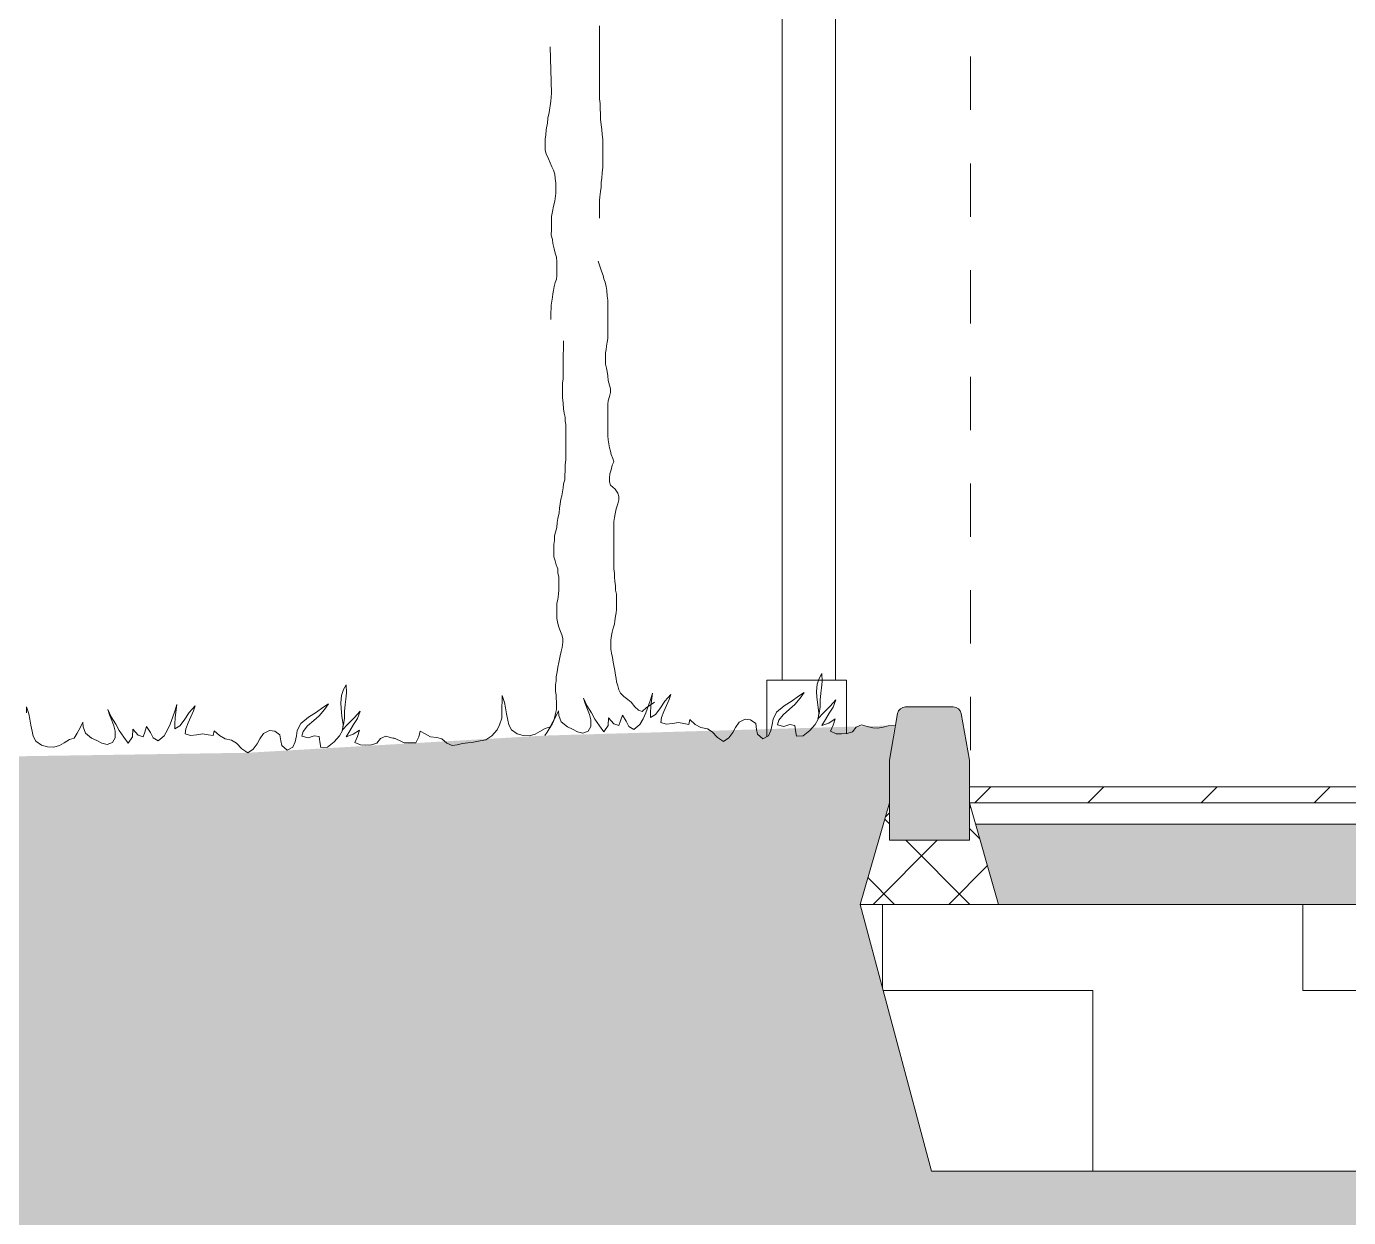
# Model space of a CAD drawing. Header units: millimetres. Extents: x -19 to 261, y -91 to 25.
# Drawn here: x 231.102 to 233.58, y -0.819 to 1.414 of the extents above; entities that cross this region are included whole.
import ezdxf

# ---------------------------------------------------------------- set-up
doc = ezdxf.new("R2010")
doc.units = ezdxf.units.MM
doc.linetypes.add('ALL_S14', pattern=[0.08, 0, -0.08])
doc.layers.add('XR$3$STANDARD_1', color=7, linetype='Continuous', lineweight=18, true_color=0x000000)

msp = doc.modelspace()

# ---------------------------------------------------------------- hatches: boundary and pattern name
at = {"layer": 'XR$3$STANDARD_1', "lineweight": 18, "true_color": 0x0000ff}
h = msp.add_hatch(dxfattribs=at)
h.set_pattern_fill('TRATTEGGIO_8', color=5, scale=0.1, style=0, pattern_type=2)
h.set_pattern_definition([(135, (0, 0), (-0.21213203, -0.21213203), [0.2, -0.1]), (135, (-0.10607, -0.10607), (-0.21213203, -0.21213203), [0.2, -0.1])])
h.paths.add_polyline_path([(211.4323, -4.5429), (212.7195, -5.1681), (215.7633, -4.6212), (223.563, -4.9303), (226.4166, -4.4547), (232.8609, -5.073), (238.8771, -4.3596), (247.3085, -4.5429), (251.7716, -2.2422), (251.7716, -0.0119), (245.3448, -0.0119), (245.3448, -0.2619), (245.4948, -0.2619), (245.4948, -0.4619), (245.1448, -0.4619), (245.1414, 0.0864), (244.4298, 0.0858), (244.4298, -0.0419), (244.4847, -0.2319), (244.3427, -0.7619), (241.7768, -0.7619), (241.6348, -0.2319), (241.6897, -0.0419), (241.6897, 0.0381), (241.6931, 0.0952), (241.5625, 0.049), (240.9666, 0.09), (240.5659, 0.0961), (240.3113, 0.0771), (240.0255, 0.0827), (240.0085, 0.097), (240.0192, 0.0381), (240.0192, -0.0419), (240.074, -0.2319), (239.9401, -0.7319), (237.8319, -0.7319), (237.1232, -3.3766), (235.6012, -3.3766), (234.8925, -0.7319), (232.7983, -0.7319), (232.6643, -0.2319), (232.7192, -0.0419), (232.7192, 0.0381), (232.7287, 0.1035), (232.0732, 0.0844), (231.5165, 0.0522), (231.0081, 0.0444), (230.427, 0.0444), (229.9186, 0.0522), (229.6379, 0.0665), (229.4756, 0.0836), (229.4797, 0.0381), (229.4797, -0.0419), (229.5346, -0.2319), (229.4274, -0.6319), (226.8432, -0.6319), (226.5873, -1.1919), (226.4744, -1.439), (225.4041, -1.439), (223.4772, -1.439), (223.297, -3.8676), (220.2437, -3.8676), (220.0479, -2.484), (218.0279, -2.484), (216.9132, -1.1919), (211.247, -1.1919), (211.247, 0.1381), (210.0394, 0.1381), (210.0394, -2.7919), (210.5394, -2.7919), (210.6394, -3.5619), (204.284, -3.5619), (204.284, -5.0572)], flags=0)
at = {"layer": 'XR$3$STANDARD_1', "lineweight": 18, "true_color": 0xff9f7f}
msp.add_hatch(color=21, dxfattribs=at).paths.add_polyline_path([(232.7192, 0.0381), (232.7192, -0.1119), (232.8692, -0.1119), (232.8692, -0.0419), (232.8692, -0.0119), (232.8692, 0.0381), (232.8537, 0.1257), (232.8536, 0.1265), (232.8534, 0.1273), (232.8531, 0.128), (232.8529, 0.1287), (232.8526, 0.1294), (232.8522, 0.1301), (232.8518, 0.1308), (232.8514, 0.1315), (232.851, 0.1321), (232.8505, 0.1327), (232.85, 0.1333), (232.8494, 0.1338), (232.8489, 0.1344), (232.8483, 0.1349), (232.8477, 0.1353), (232.847, 0.1358), (232.8464, 0.1362), (232.8457, 0.1365), (232.845, 0.1369), (232.8443, 0.1372), (232.8435, 0.1374), (232.8428, 0.1376), (232.842, 0.1378), (232.8413, 0.138), (232.8405, 0.1381), (232.8397, 0.1381), (232.8389, 0.1381), (232.7494, 0.1381), (232.7486, 0.1381), (232.7478, 0.1381), (232.7471, 0.138), (232.7463, 0.1378), (232.7455, 0.1376), (232.7448, 0.1374), (232.7441, 0.1372), (232.7434, 0.1369), (232.7427, 0.1365), (232.742, 0.1362), (232.7413, 0.1358), (232.7407, 0.1353), (232.74, 0.1349), (232.7394, 0.1344), (232.7389, 0.1338), (232.7383, 0.1333), (232.7378, 0.1327), (232.7374, 0.1321), (232.7369, 0.1315), (232.7365, 0.1308), (232.7361, 0.1301), (232.7358, 0.1294), (232.7355, 0.1287), (232.7352, 0.128), (232.735, 0.1273), (232.7348, 0.1265), (232.7346, 0.1257)], flags=0)
at = {"layer": 'XR$3$STANDARD_1', "lineweight": 5, "true_color": 0x0000ff}
h = msp.add_hatch(dxfattribs=at)
h.set_pattern_fill('TRATTEGGIO_16', color=5, scale=0.1, style=0, pattern_type=2)
h.set_pattern_definition([(45, (0, 0), (-0.21213203, 0.21213203), []), (45, (-0.10607, 0.10607), (-0.21213203, 0.21213203), [])])
h.paths.add_polyline_path([(232.8692, -0.0119), (232.8692, -0.0419), (239.8692, -0.0419), (239.8692, -0.0119)], flags=0)
h = msp.add_hatch(dxfattribs=at)
h.set_pattern_fill('TRATTEGGIO_150', color=5, scale=0.1, style=0, pattern_type=2)
h.set_pattern_definition([(45, (0, 0), (-0.07071068, 0.07071068), []), (135, (0, 0), (-0.07071068, -0.07071068), [])])
h.paths.add_polyline_path([(232.6643, -0.2319), (232.924, -0.2319), (232.8692, -0.0419), (232.8692, -0.1119), (232.7192, -0.1119), (232.7192, -0.0419)], flags=0)
h = msp.add_hatch(dxfattribs=at)
h.set_pattern_fill('TRATTEGGIO_18', color=5, scale=0.1, style=0, pattern_type=2)
h.set_pattern_definition([(45, (0, 0), (-0.049497475, 0.049497475), [0.001, -0.001]), (45, (-0.02475, 0.02475), (-0.049497475, 0.049497475), [0.001, -0.001])])
h.paths.add_polyline_path([(232.8807, -0.0819), (232.924, -0.2319), (239.8143, -0.2319), (239.8576, -0.0819)], flags=0)
at = {"layer": 'XR$3$STANDARD_1', "lineweight": 18, "true_color": 0x000000}
h = msp.add_hatch(dxfattribs=at)
h.set_pattern_fill('RETINO', color=18, scale=0.39375, style=0, pattern_type=2)
h.set_pattern_definition([(0, (0.7875, 0.7875), (0.39375, 0.39375), [0.39375, -0.39375]), (90, (0.7875, 0.7875), (-0.39375, 0.39375), [0.39375, -0.39375])])
h.paths.add_polyline_path([(232.6643, -0.2319), (232.7983, -0.7319), (239.9401, -0.7319), (240.074, -0.2319)], flags=0)

# ---------------------------------------------------------------- linework, layer by layer
at = {"layer": 'XR$3$STANDARD_1', "color": 1, "linetype": 'ALL_S14', "lineweight": 18, "true_color": 0xff0000}
msp.add_line((232.8711, 5.157), (232.8711, -0.0119), dxfattribs=at)
at = {"layer": 'XR$3$STANDARD_1', "color": 5, "lineweight": 5, "true_color": 0x0000ff}
for p, q in [((232.6181, 0.1886), (232.6181, 2.1135)), ((232.5181, 0.1886), (232.5181, 1.9642)), ((232.4893, 0.1886), (232.639, 0.1886)), ((232.4893, 0.0822), (232.4893, 0.1886)), ((232.639, 0.1886), (232.639, 0.0884))]:
    msp.add_line(p, q, dxfattribs=at)
at = {"layer": 'XR$3$STANDARD_1', "color": 5, "lineweight": 18, "true_color": 0x0000ff}
for p, q in [((232.7192, 0.0381), (232.7346, 0.1257)), ((232.7494, 0.1381), (232.8389, 0.1381)), ((232.8692, 0.0381), (232.8537, 0.1257)), ((232.7192, -0.1119), (232.7192, 0.0381)), ((232.8692, -0.1119), (232.8692, 0.0381)), ((232.8692, -0.0119), (239.8692, -0.0119)), ((232.7192, -0.0419), (232.6643, -0.2319)), ((232.8692, -0.0419), (239.8692, -0.0419)), ((232.8692, -0.0419), (232.924, -0.2319)), ((232.8807, -0.0819), (239.8576, -0.0819)), ((232.7192, -0.1119), (232.8692, -0.1119)), ((232.6643, -0.2319), (240.074, -0.2319)), ((232.6643, -0.2319), (232.7983, -0.7319)), ((232.7983, -0.7319), (239.9401, -0.7319))]:
    msp.add_line(p, q, dxfattribs=at)
at = {"layer": 'XR$3$STANDARD_1', "color": 5, "lineweight": 5, "true_color": 0x0000ff}
for points in [[(232.1759, 1.4146), (232.1759, 1.4051), (232.1759, 1.3977), (232.1759, 1.3913), (232.1759, 1.3818), (232.1759, 1.3733), (232.1759, 1.3659), (232.1759, 1.3574), (232.1759, 1.351), (232.1759, 1.3436), (232.1759, 1.3351), (232.1759, 1.3277), (232.1759, 1.3182), (232.1758, 1.3086), (232.1758, 1.2991), (232.1758, 1.2895), (232.1758, 1.2779), (232.1769, 1.2694), (232.1769, 1.2599), (232.1779, 1.2493), (232.1779, 1.2397), (232.179, 1.2291), (232.18, 1.2206), (232.1811, 1.2111), (232.1821, 1.2015), (232.1821, 1.1931), (232.1821, 1.1856), (232.1821, 1.1782), (232.1821, 1.1708), (232.1821, 1.1623), (232.1821, 1.156), (232.1821, 1.1496), (232.181, 1.139), (232.18, 1.1295), (232.1789, 1.121), (232.1789, 1.1125), (232.1778, 1.104), (232.1768, 1.0945), (232.1757, 1.0871), (232.1757, 1.0797), (232.1757, 1.0733), (232.1757, 1.0669), (232.1757, 1.0606), (232.1757, 1.0542)], [(232.0837, 1.3755), (232.0857, 1.2885), (232.0847, 1.2737), (232.0815, 1.2525), (232.0793, 1.2419), (232.0783, 1.2324), (232.0761, 1.2207), (232.0751, 1.2101), (232.074, 1.2027), (232.074, 1.1953), (232.074, 1.1889), (232.074, 1.1815), (232.0761, 1.1751), (232.0803, 1.1656), (232.0835, 1.1582), (232.0867, 1.1507), (232.0899, 1.1444), (232.092, 1.137), (232.093, 1.1285), (232.0941, 1.12), (232.0941, 1.1115), (232.0941, 1.1009), (232.0919, 1.0861), (232.0898, 1.0765), (232.0877, 1.067), (232.0856, 1.0575), (232.0856, 1.049), (232.0856, 1.0405), (232.0856, 1.0331), (232.0855, 1.0225), (232.0877, 1.014), (232.0887, 1.0066), (232.0908, 0.997), (232.0929, 0.9886), (232.0951, 0.9811), (232.0961, 0.9726), (232.0961, 0.9663), (232.0961, 0.9599), (232.0961, 0.9525), (232.0961, 0.9461), (232.095, 0.9398), (232.0929, 0.9334), (232.0908, 0.926), (232.0897, 0.9186), (232.0886, 0.9122), (232.0876, 0.9059), (232.0865, 0.8985), (232.0855, 0.891), (232.0854, 0.8847), (232.0844, 0.8773), (232.0844, 0.8709), (232.0844, 0.8645)], [(232.1735, 0.9737), (232.1798, 0.9546), (232.183, 0.9471), (232.1841, 0.9408), (232.1862, 0.9344), (232.1883, 0.9259), (232.1894, 0.9185), (232.1904, 0.9079), (232.1915, 0.9005), (232.1914, 0.8899), (232.1914, 0.8814), (232.1914, 0.8729), (232.1914, 0.8645), (232.1914, 0.857), (232.1914, 0.8496), (232.1914, 0.8411), (232.1914, 0.8348), (232.1914, 0.8284), (232.1903, 0.8221), (232.1893, 0.8146), (232.1882, 0.8083), (232.1871, 0.8019), (232.1871, 0.7934), (232.1871, 0.7871), (232.1871, 0.7807), (232.1892, 0.7733), (232.1903, 0.7669), (232.1914, 0.7585), (232.1924, 0.75), (232.1945, 0.7415), (232.1966, 0.7341), (232.1966, 0.7277), (232.1945, 0.7203), (232.1924, 0.7118), (232.1913, 0.7055), (232.1913, 0.6991), (232.1913, 0.6927), (232.1913, 0.6843), (232.1913, 0.6768), (232.1913, 0.6673), (232.1913, 0.6609), (232.1913, 0.6535), (232.1913, 0.6461), (232.1923, 0.6387), (232.1934, 0.6313), (232.1944, 0.6238), (232.1966, 0.6175), (232.1976, 0.6111), (232.2008, 0.6037), (232.2029, 0.5973), (232.1997, 0.591), (232.1976, 0.5825), (232.1955, 0.5751), (232.1944, 0.5677), (232.1944, 0.5602), (232.1965, 0.5539), (232.205, 0.5465), (232.2103, 0.539), (232.2124, 0.5327), (232.2124, 0.5263), (232.2103, 0.5189), (232.2071, 0.5094), (232.205, 0.4998), (232.2039, 0.4935), (232.2028, 0.486), (232.2028, 0.4754), (232.2028, 0.468), (232.2028, 0.4606), (232.2028, 0.4521), (232.2028, 0.4436), (232.2028, 0.4373), (232.2028, 0.4309), (232.2028, 0.4246), (232.2028, 0.4171), (232.2028, 0.4108), (232.2028, 0.4034), (232.2028, 0.397), (232.2038, 0.3885), (232.2038, 0.3811), (232.2049, 0.3737), (232.2059, 0.3652), (232.2059, 0.3567), (232.208, 0.3493), (232.208, 0.3429), (232.208, 0.3344), (232.208, 0.327), (232.208, 0.3207), (232.2069, 0.3143), (232.2059, 0.308), (232.2048, 0.2995), (232.2037, 0.2931), (232.2016, 0.2857), (232.1995, 0.2783), (232.1984, 0.2719), (232.1974, 0.2634), (232.1974, 0.255), (232.1973, 0.2465), (232.1984, 0.2391), (232.2005, 0.2306), (232.2016, 0.2221), (232.2026, 0.2157), (232.2047, 0.2062), (232.2058, 0.1977), (232.2069, 0.1914), (232.2079, 0.185), (232.21, 0.1776), (232.2121, 0.1701), (232.2153, 0.1638), (232.2217, 0.1574), (232.2291, 0.1521), (232.2354, 0.1468), (232.2418, 0.1383), (232.2492, 0.132), (232.2556, 0.1298), (232.2641, 0.1372), (232.2725, 0.1425), (232.2789, 0.1468)], [(232.1087, 0.8242), (232.1076, 0.7829), (232.1076, 0.7765), (232.1076, 0.7691), (232.1076, 0.7617), (232.1076, 0.7522), (232.1065, 0.7458), (232.1065, 0.7363), (232.1065, 0.7278), (232.1065, 0.7182), (232.1076, 0.7076), (232.1086, 0.697), (232.1097, 0.6886), (232.1118, 0.6811), (232.1118, 0.6737), (232.1129, 0.6674), (232.1128, 0.661), (232.1128, 0.6546), (232.1128, 0.6472), (232.1128, 0.6387), (232.1128, 0.6292), (232.1128, 0.6197), (232.1128, 0.6112), (232.1128, 0.6016), (232.1117, 0.591), (232.1117, 0.5815), (232.1107, 0.572), (232.1107, 0.5635), (232.1085, 0.5561), (232.1075, 0.5486), (232.1064, 0.5412), (232.1053, 0.5338), (232.1032, 0.5274), (232.1021, 0.519), (232.1011, 0.5105), (232.1, 0.502), (232.0979, 0.4914), (232.0968, 0.484), (232.0958, 0.4744), (232.0936, 0.466), (232.0915, 0.4586), (232.0915, 0.4501), (232.0904, 0.4427), (232.0904, 0.4363), (232.0904, 0.4278), (232.0904, 0.4193), (232.0925, 0.4119), (232.0946, 0.4045), (232.0978, 0.3971), (232.0978, 0.3896), (232.0999, 0.3812), (232.0999, 0.3748), (232.0999, 0.3663), (232.0999, 0.3578), (232.0988, 0.3494), (232.0978, 0.3398), (232.0957, 0.3324), (232.0956, 0.325), (232.0956, 0.3165), (232.0956, 0.3101), (232.0956, 0.3038), (232.0977, 0.2942), (232.0999, 0.2879), (232.103, 0.2794), (232.1051, 0.273), (232.1073, 0.2667), (232.1073, 0.2593), (232.1062, 0.2497), (232.1041, 0.2423), (232.1019, 0.2338), (232.1009, 0.2275), (232.0998, 0.2211), (232.0977, 0.2126), (232.0966, 0.2041), (232.0945, 0.1946), (232.0945, 0.1872), (232.0934, 0.1798), (232.0934, 0.1734), (232.0934, 0.1671), (232.0945, 0.1607), (232.0945, 0.1543), (232.0955, 0.1469), (232.0955, 0.1405), (232.0955, 0.1331), (232.0934, 0.1257), (232.0923, 0.1194), (232.0902, 0.113), (232.087, 0.1056), (232.0817, 0.0971), (232.0775, 0.0907), (232.0732, 0.0844)], [(231.7886, 0.0797), (231.791, 0.0797), (231.8007, 0.0751), (231.8098, 0.071), (231.8217, 0.071), (231.8314, 0.071), (231.8371, 0.0823), (231.84, 0.0926), (231.8491, 0.0874), (231.8593, 0.0822), (231.8707, 0.0811), (231.8804, 0.0782), (231.89, 0.0702), (231.8997, 0.0656), (231.9094, 0.0673), (231.9191, 0.0695), (231.9293, 0.0706), (231.9396, 0.0723), (231.9521, 0.0745), (231.9629, 0.0767), (231.9743, 0.0841), (231.9841, 0.0955), (231.9886, 0.1045), (231.9927, 0.1171), (231.9927, 0.1279), (231.9928, 0.1381), (231.9934, 0.1484), (231.9934, 0.1597), (231.9979, 0.1466), (231.9996, 0.1364), (232.0018, 0.125), (232.0041, 0.1136), (232.0057, 0.1045), (232.0108, 0.0954), (232.0216, 0.0879), (232.033, 0.0845), (232.0449, 0.0838), (232.0552, 0.0872), (232.0643, 0.0923), (232.074, 0.098), (232.0831, 0.1008), (232.0883, 0.1099), (232.0946, 0.1212), (232.0992, 0.1309), (232.0997, 0.1218), (232.1042, 0.1104), (232.1156, 0.1007), (232.1253, 0.0966), (232.1349, 0.0915), (232.1446, 0.0892), (232.1548, 0.0925), (232.1594, 0.1016), (232.1595, 0.1142), (232.1572, 0.1238), (232.1533, 0.1335), (232.1488, 0.1444), (232.146, 0.1546), (232.1522, 0.1409), (232.1607, 0.1272), (232.1674, 0.1153), (232.1759, 0.1027), (232.1839, 0.0913), (232.1919, 0.1032), (232.1925, 0.1175), (232.2027, 0.1066), (232.2124, 0.1031), (232.2153, 0.1122), (232.2187, 0.1225), (232.2261, 0.1116), (232.2306, 0.1014), (232.2402, 0.0956), (232.2517, 0.1053), (232.258, 0.1161), (232.2626, 0.1269), (232.2677, 0.1405), (232.2712, 0.1513), (232.2752, 0.1638), (232.2735, 0.1496), (232.2723, 0.1388), (232.2717, 0.1274), (232.2716, 0.1183), (232.2808, 0.124), (232.2888, 0.1347), (232.2985, 0.1489), (232.3094, 0.1614), (232.3065, 0.1518), (232.3013, 0.141), (232.2967, 0.1296), (232.2921, 0.1182), (232.291, 0.1091), (232.3006, 0.1057), (232.3126, 0.1073), (232.324, 0.109), (232.3342, 0.1073), (232.3433, 0.1055), (232.3451, 0.1146), (232.3553, 0.1055), (232.3661, 0.0997), (232.378, 0.0968), (232.3871, 0.0917), (232.3973, 0.0808), (232.4081, 0.0734), (232.4184, 0.0802), (232.4258, 0.0904), (232.431, 0.0995), (232.4378, 0.1097), (232.4487, 0.1154), (232.4589, 0.1142), (232.4686, 0.1068), (232.4702, 0.0959), (232.4719, 0.0868), (232.4821, 0.0782), (232.4924, 0.0839), (232.497, 0.0941), (232.4993, 0.1049), (232.5011, 0.1152), (232.5079, 0.1282), (232.5222, 0.1401), (232.5371, 0.1498), (232.549, 0.1583), (232.5593, 0.1651), (232.5519, 0.1543), (232.5422, 0.1429), (232.5319, 0.1338), (232.5199, 0.1236), (232.5119, 0.1134), (232.5096, 0.1043), (232.5215, 0.1014), (232.5329, 0.1054), (232.542, 0.1036), (232.5431, 0.094), (232.5453, 0.0831), (232.5579, 0.0837), (232.5704, 0.0939), (232.5802, 0.1052), (232.5859, 0.1154), (232.5871, 0.1262), (232.5848, 0.1422), (232.5832, 0.1564), (232.5827, 0.1673), (232.5839, 0.1809), (232.5879, 0.1917), (232.5925, 0.2008), (232.5935, 0.186), (232.5918, 0.174), (232.5906, 0.1638), (232.5894, 0.1507), (232.5894, 0.1382), (232.5876, 0.1257), (232.5853, 0.116), (232.5956, 0.1268), (232.6082, 0.1393), (232.619, 0.1512), (232.6139, 0.1375), (232.6064, 0.1262), (232.5995, 0.1148), (232.5927, 0.1035), (232.6058, 0.108), (232.6178, 0.1159), (232.6137, 0.1039), (232.6086, 0.0926), (232.6194, 0.088), (232.6296, 0.0874), (232.6399, 0.0885), (232.6501, 0.0913), (232.657, 0.1004), (232.6667, 0.1043), (232.6775, 0.1014), (232.6883, 0.0991), (232.6974, 0.0985), (232.7077, 0.1002), (232.7168, 0.103), (232.7287, 0.1035)], [(231.1018, 0.1272), (231.1018, 0.1386), (231.1063, 0.1254), (231.108, 0.1152), (231.1102, 0.1038), (231.1124, 0.0924), (231.1141, 0.0833), (231.1192, 0.0742), (231.13, 0.0667), (231.1414, 0.0633), (231.1533, 0.0627), (231.1636, 0.066), (231.1727, 0.0711), (231.1824, 0.0768), (231.1915, 0.0796), (231.1967, 0.0887), (231.203, 0.1), (231.2076, 0.1097), (231.2081, 0.1006), (231.2126, 0.0892), (231.224, 0.0795), (231.2336, 0.0754), (231.2433, 0.0703), (231.253, 0.068), (231.2632, 0.0714), (231.2678, 0.0804), (231.2679, 0.093), (231.2656, 0.1027), (231.2617, 0.1124), (231.2572, 0.1232), (231.2544, 0.1334), (231.2606, 0.1198), (231.2691, 0.1061), (231.2758, 0.0941), (231.2843, 0.0815), (231.2923, 0.0701), (231.3003, 0.082), (231.3009, 0.0963), (231.3111, 0.0854), (231.3208, 0.082), (231.3237, 0.0911), (231.3271, 0.1013), (231.3345, 0.0904), (231.339, 0.0802), (231.3486, 0.0745), (231.3601, 0.0841), (231.3664, 0.0949), (231.371, 0.1057), (231.3761, 0.1193), (231.3796, 0.1301), (231.3836, 0.1426), (231.3819, 0.1284), (231.3807, 0.1176), (231.3801, 0.1062), (231.38, 0.0971), (231.3892, 0.1028), (231.3972, 0.1136), (231.4069, 0.1278), (231.4178, 0.1402), (231.4149, 0.1306), (231.4097, 0.1198), (231.4051, 0.1084), (231.4005, 0.097), (231.3994, 0.0879), (231.409, 0.0845), (231.421, 0.0861), (231.4324, 0.0878), (231.4426, 0.0861), (231.4517, 0.0843), (231.4535, 0.0934), (231.4637, 0.0843), (231.4745, 0.0785), (231.4864, 0.0757), (231.4955, 0.0705), (231.5057, 0.0596), (231.5165, 0.0522), (231.5268, 0.059), (231.5342, 0.0692), (231.5394, 0.0783), (231.5462, 0.0885), (231.5571, 0.0942), (231.5673, 0.093), (231.577, 0.0856), (231.5786, 0.0747), (231.5803, 0.0656), (231.5905, 0.0571), (231.6008, 0.0627), (231.6054, 0.0729), (231.6077, 0.0837), (231.6095, 0.094), (231.6163, 0.1071), (231.6306, 0.119), (231.6454, 0.1286), (231.6574, 0.1371), (231.6677, 0.1439), (231.6603, 0.1331), (231.6505, 0.1217), (231.6403, 0.1127), (231.6283, 0.1025), (231.6203, 0.0922), (231.618, 0.0831), (231.6299, 0.0802), (231.6413, 0.0842), (231.6504, 0.0825), (231.6515, 0.0728), (231.6537, 0.0619), (231.6663, 0.0625), (231.6788, 0.0727), (231.6885, 0.084), (231.6943, 0.0942), (231.6955, 0.1051), (231.6932, 0.121), (231.6916, 0.1352), (231.6911, 0.1461), (231.6922, 0.1597), (231.6963, 0.1705), (231.7009, 0.1796), (231.7019, 0.1648), (231.7002, 0.1529), (231.699, 0.1426), (231.6978, 0.1295), (231.6978, 0.117), (231.696, 0.1045), (231.6937, 0.0948), (231.704, 0.1056), (231.7166, 0.1181), (231.7274, 0.13), (231.7223, 0.1163), (231.7148, 0.105), (231.7079, 0.0936), (231.7011, 0.0823), (231.7142, 0.0868), (231.7262, 0.0947), (231.7221, 0.0828), (231.717, 0.0714), (231.7278, 0.0668), (231.738, 0.0662), (231.7483, 0.0673), (231.7585, 0.0701), (231.7654, 0.0792), (231.7751, 0.0831), (231.7859, 0.0802), (231.793, 0.0787)]]:
    msp.add_lwpolyline(points, dxfattribs=at)
at = {"layer": 'XR$3$STANDARD_1', "color": 5, "lineweight": 18, "true_color": 0x0000ff}
for centre, start, end in [((232.7494, 0.1231), 90, 170), ((232.8389, 0.1231), 10, 90)]:
    msp.add_arc(centre, 0.015, start, end, dxfattribs=at)

doc.saveas('drawing.dxf')
